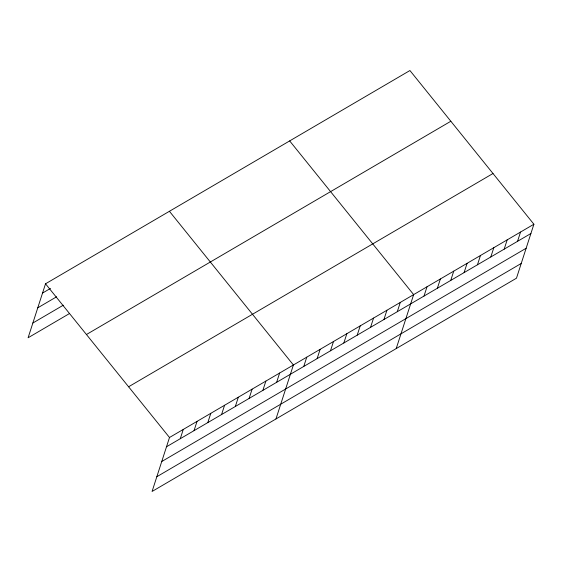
<?xml version="1.0" encoding="UTF-8"?>
<svg xmlns="http://www.w3.org/2000/svg" width="562" height="562" viewBox="0 0 562 562"><rect width="100%" height="100%" fill="white"/><g stroke="black" fill="none" stroke-linecap="round" stroke-linejoin="round"><path stroke-width="0.84" d="M533.9 224.231L169.499 437.496L152.07 491.469L516.471 278.204L533.9 224.231L409.93 70.531L45.529 283.796L28.1 337.769L69.4 313.596M180.276 438.711L183.268 429.438M194.038 430.654L197.037 421.388M207.807 422.596L210.799 413.33M221.569 414.545L224.568 405.272M235.338 406.488L238.33 397.215M249.107 398.43L252.099 389.157M262.868 390.372L265.868 381.099M276.637 382.315L279.63 373.042M275.963 418.957L293.399 364.991L169.429 211.291M303.761 366.438L306.761 357.165M317.123 358.619L320.122 349.346M330.484 350.8L333.484 341.527M343.846 342.982L346.845 333.709M357.207 335.163L360.207 325.89M370.569 327.337L373.561 318.071M383.93 319.518L386.923 310.252M397.292 311.699L400.284 302.426M396.217 348.58L413.646 294.607L289.676 140.907M424.015 296.062L427.008 286.789M437.377 288.243L440.369 278.97M450.738 280.424L453.731 271.151M464.1 272.605L467.092 263.332M477.461 264.779L480.454 255.513M490.823 256.96L493.815 247.694M504.184 249.142L507.177 239.869M517.546 241.323L520.538 232.05M42.536 293.069L50.51 288.404M37.773 307.821L56.607 296.792M32.863 323.017L63.295 305.208M86.443 334.516L450.843 121.251M128.593 386.775L492.993 173.51M166.507 446.769L530.907 233.504M161.744 461.521L526.144 248.256M156.833 476.717L521.234 263.452M45.529 283.796L169.499 437.496"/></g></svg>
